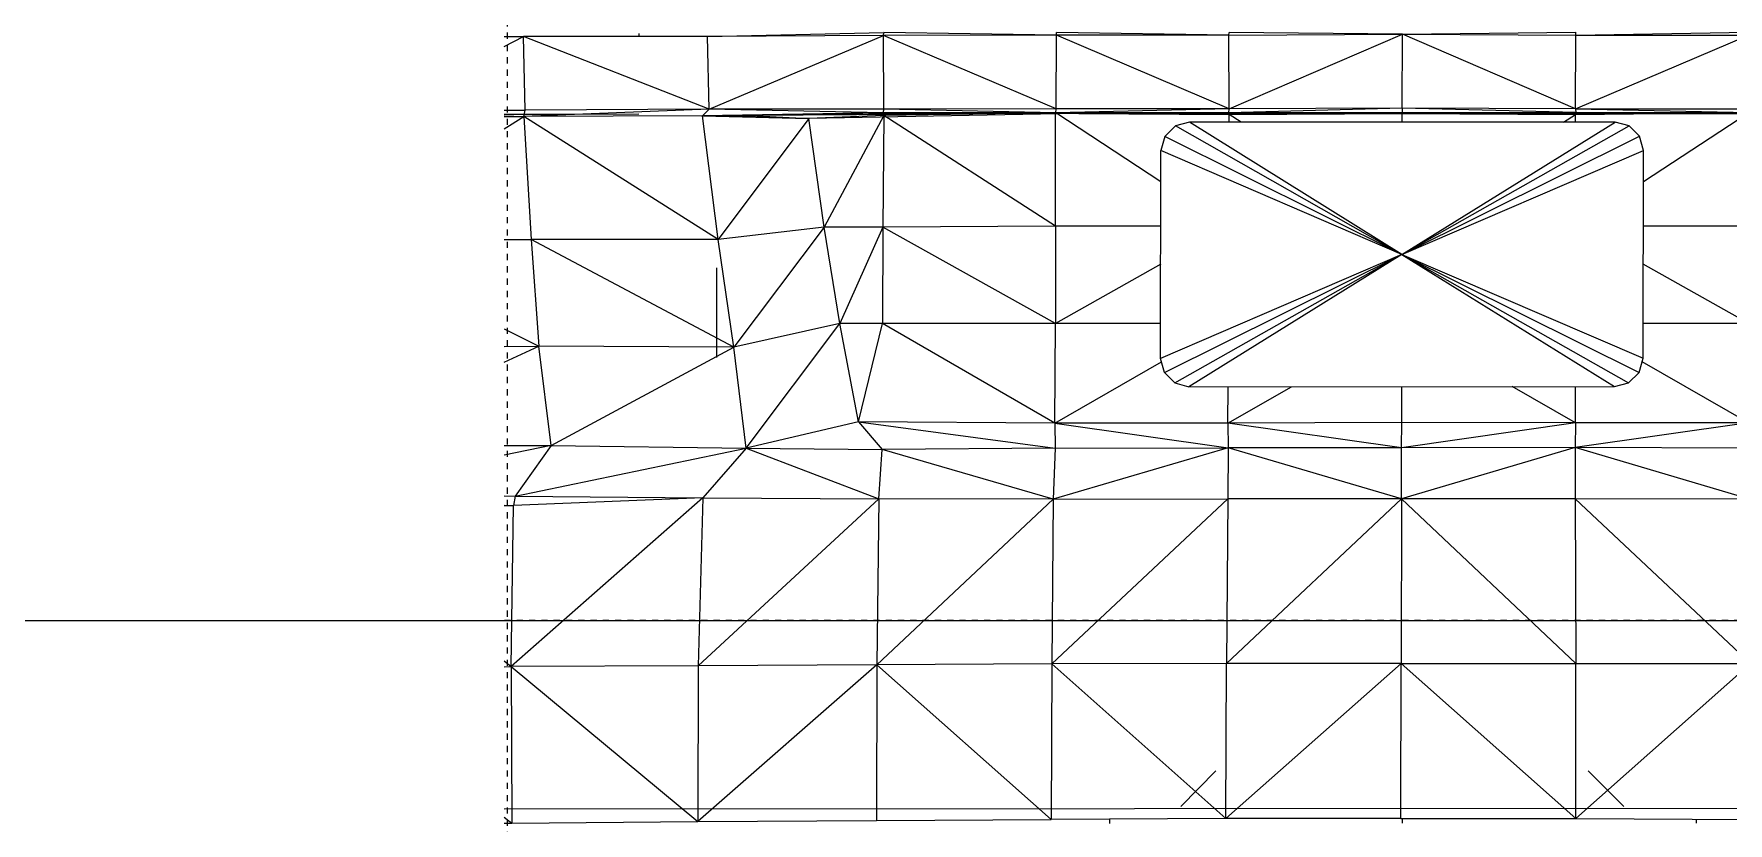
# Model space of a CAD drawing. Header units: inches. Extents: x 1750 to 7619, y -360 to 620.
# Drawn here: x 4732.88 to 4767.33, y -4.12 to 11.93 of the extents above; entities that cross this region are included whole.
import ezdxf

# ---------------------------------------------------------------- set-up
doc = ezdxf.new("R2010")
doc.units = ezdxf.units.IN
doc.header["$MEASUREMENT"] = 0
doc.linetypes.add('Aligning Line 1_8_', pattern=[0.25, 0.125, -0.125])
doc.linetypes.add('Grid Line 1_2_', pattern=[0.875, 0.5, -0.125, 0.125, -0.125])
for name, color, linetype, lineweight in [('0-4', 10, 'Continuous', 5), ('0-6', 7, 'Continuous', 9), ('A-FLOR-LEVL-1', 51, 'Grid Line 1_2_', 9), ('A-GENM', 5, 'Continuous', 9), ('G-ANNO-SYMB', 111, 'Aligning Line 1_8_', 9), ('G-ANNO-SYMB-2', 147, 'Aligning Line 1_8_', 9)]:
    doc.layers.add(name, color=color, linetype=linetype, lineweight=lineweight)

# ---------------------------------------------------------------- blocks, each defined once
blk = doc.blocks.new('CTR - 2nd Phase_rvt-2-BUILDING ELEVATION - NORTH')
at = {"layer": 'A-FLOR-LEVL-1'}
blk.add_line((-12558.481, 0), (-9609.49, 0), dxfattribs=at)
blk = doc.blocks.new('Land_Rover_Evoque_-_SUV_Car_Vehicle_Automobile_13067 - Land Rover EVOQUE_dwg-1230547-BUILDING ELEVATION - NORTH')
at = {"layer": 'A-GENM'}
for p, q in [((-12461.793, 11.878), (-12461.4, 11.878)), ((-12461.793, 11.875), (-12461.4, 11.878)), ((-12461.793, 11.672), (-12461.4, 11.878)), ((-12457.658, 11.878), (-12461.4, 11.878)), ((-12457.623, 10.399), (-12461.4, 11.878)), ((-12461.365, 10.38), (-12461.4, 11.878)), ((-12459.049, 11.878), (-12459.049, 11.936)), ((-12457.658, 11.878), (-12454.071, 11.956)), ((-12454.08, 11.898), (-12457.658, 11.878)), ((-12457.623, 10.399), (-12457.658, 11.878)), ((-12457.623, 10.399), (-12454.08, 11.898)), ((-12454.08, 11.898), (-12454.071, 11.956)), ((-12450.566, 11.899), (-12454.08, 11.898)), ((-12450.569, 10.401), (-12454.08, 11.898)), ((-12454.074, 10.4), (-12454.08, 11.898)), ((-12450.566, 11.899), (-12454.071, 11.956)), ((-12450.569, 10.401), (-12450.566, 11.899)), ((-12450.566, 11.899), (-12450.565, 11.957)), ((-12447.058, 11.9), (-12450.566, 11.899)), ((-12447.056, 10.402), (-12450.566, 11.899)), ((-12447.058, 11.9), (-12450.565, 11.957)), ((-12447.058, 11.9), (-12447.053, 11.958)), ((-12447.058, 11.9), (-12443.53, 11.92)), ((-12447.056, 10.402), (-12447.058, 11.9)), ((-12447.056, 10.402), (-12443.53, 11.92)), ((-12443.53, 11.92), (-12447.053, 11.958)), ((-12443.534, 10.421), (-12443.53, 11.92)), ((-12443.53, 11.92), (-12440.008, 11.96)), ((-12440.012, 10.403), (-12443.53, 11.92)), ((-12443.53, 11.92), (-12440.004, 11.902)), ((-12440.012, 10.403), (-12436.496, 11.903)), ((-12440.012, 10.403), (-12440.004, 11.902)), ((-12440.004, 11.902), (-12440.008, 11.96)), ((-12440.004, 11.902), (-12436.496, 11.96)), ((-12440.004, 11.902), (-12436.496, 11.903)), ((-12461.793, 10.377), (-12461.365, 10.38)), ((-12457.623, 10.399), (-12461.394, 10.245)), ((-12461.394, 10.245), (-12461.365, 10.38)), ((-12457.623, 10.399), (-12461.365, 10.38)), ((-12457.623, 10.399), (-12457.758, 10.265)), ((-12454.074, 10.4), (-12457.623, 10.399)), ((-12454.093, 10.323), (-12457.623, 10.399)), ((-12454.074, 10.4), (-12454.093, 10.323)), ((-12450.569, 10.401), (-12454.074, 10.4)), ((-12450.578, 10.324), (-12454.074, 10.4)), ((-12447.056, 10.402), (-12450.578, 10.324)), ((-12450.578, 10.324), (-12450.569, 10.401)), ((-12447.056, 10.402), (-12450.569, 10.401)), ((-12443.534, 10.421), (-12447.063, 10.325)), ((-12447.063, 10.325), (-12447.056, 10.402)), ((-12443.534, 10.421), (-12447.056, 10.402)), ((-12440.012, 10.403), (-12443.534, 10.421)), ((-12440.004, 10.327), (-12443.534, 10.421)), ((-12443.534, 10.421), (-12443.534, 10.325)), ((-12440.012, 10.403), (-12436.499, 10.404)), ((-12440.012, 10.403), (-12440.004, 10.327)), ((-12440.012, 10.403), (-12436.49, 10.327)), ((-12461.793, 10.288), (-12459.052, 10.305)), ((-12461.793, 10.296), (-12459.052, 10.305)), ((-12461.793, 10.261), (-12461.394, 10.245)), ((-12461.793, 10.249), (-12461.394, 10.245)), ((-12461.793, 10.249), (-12461.394, 10.245)), ((-12461.793, 10.249), (-12461.394, 10.245)), ((-12461.793, 9.996), (-12461.394, 10.245)), ((-12457.758, 10.265), (-12461.394, 10.245)), ((-12457.758, 10.265), (-12461.394, 10.245)), ((-12457.758, 10.265), (-12461.394, 10.245)), ((-12457.444, 7.748), (-12461.394, 10.245)), ((-12461.394, 10.245), (-12461.244, 7.748)), ((-12454.093, 10.323), (-12457.758, 10.265)), ((-12457.758, 10.265), (-12453.821, 10.306)), ((-12457.758, 10.265), (-12456.789, 10.267)), ((-12455.601, 10.209), (-12457.758, 10.265)), ((-12457.444, 7.748), (-12457.758, 10.265)), ((-12457.758, 10.265), (-12455.601, 10.209)), ((-12455.601, 10.209), (-12457.444, 7.748)), ((-12452.47, 10.293), (-12456.789, 10.267)), ((-12456.789, 10.267), (-12455.601, 10.209)), ((-12450.166, 10.306), (-12455.601, 10.209)), ((-12454.073, 10.266), (-12455.601, 10.209)), ((-12454.073, 10.266), (-12455.601, 10.209)), ((-12455.287, 8), (-12455.601, 10.209)), ((-12454.073, 10.266), (-12455.287, 8)), ((-12454.073, 10.266), (-12454.097, 7.999)), ((-12450.578, 10.324), (-12454.093, 10.323)), ((-12454.093, 10.323), (-12451.168, 10.315)), ((-12454.093, 10.323), (-12453.821, 10.306)), ((-12450.909, 10.319), (-12454.073, 10.266)), ((-12450.909, 10.319), (-12454.073, 10.266)), ((-12450.583, 8.02), (-12454.073, 10.266)), ((-12448.657, 10.308), (-12453.821, 10.306)), ((-12450.583, 8.02), (-12450.583, 10.324)), ((-12447.063, 10.325), (-12450.578, 10.324)), ((-12450.578, 10.324), (-12448.657, 10.308)), ((-12448.441, 8.922), (-12450.578, 10.322)), ((-12450.112, 10.307), (-12447.053, 10.288)), ((-12447.053, 10.288), (-12450.023, 10.319)), ((-12450.023, 10.319), (-12447.053, 10.288)), ((-12449.076, 10.309), (-12448.657, 10.308)), ((-12447.063, 10.325), (-12448.657, 10.308)), ((-12443.532, 10.309), (-12448.657, 10.308)), ((-12448.147, 10.056), (-12448.36, 9.845)), ((-12447.861, 10.133), (-12448.147, 10.056)), ((-12443.54, 7.445), (-12448.147, 10.056)), ((-12443.54, 7.445), (-12448.147, 10.056)), ((-12439.206, 10.136), (-12447.861, 10.133)), ((-12443.54, 7.445), (-12447.861, 10.133)), ((-12443.54, 7.445), (-12447.861, 10.133)), ((-12443.534, 10.325), (-12447.063, 10.325)), ((-12447.063, 10.325), (-12443.532, 10.309)), ((-12447.054, 10.133), (-12447.053, 10.288)), ((-12447.053, 10.288), (-12443.534, 10.307)), ((-12447.053, 10.288), (-12443.534, 10.307)), ((-12446.812, 10.134), (-12447.053, 10.288)), ((-12443.54, 7.445), (-12439.206, 10.136)), ((-12443.54, 7.445), (-12439.206, 10.136)), ((-12443.54, 7.445), (-12438.922, 10.059)), ((-12443.54, 7.445), (-12438.922, 10.059)), ((-12440.004, 10.327), (-12443.534, 10.325)), ((-12443.534, 10.325), (-12443.532, 10.309)), ((-12443.532, 10.309), (-12443.534, 10.307)), ((-12443.534, 10.307), (-12440.013, 10.289)), ((-12443.534, 10.134), (-12443.534, 10.307)), ((-12443.534, 10.307), (-12440.013, 10.289)), ((-12440.004, 10.327), (-12443.532, 10.309)), ((-12438.407, 10.311), (-12443.532, 10.309)), ((-12440.254, 10.135), (-12440.013, 10.289)), ((-12440.013, 10.289), (-12437.059, 10.322)), ((-12440.013, 10.289), (-12437.059, 10.322)), ((-12436.952, 10.311), (-12440.013, 10.289)), ((-12440.013, 10.135), (-12440.013, 10.289)), ((-12440.004, 10.327), (-12436.49, 10.327)), ((-12440.004, 10.327), (-12438.407, 10.311)), ((-12438.922, 10.059), (-12439.206, 10.136)), ((-12438.71, 9.847), (-12438.922, 10.059)), ((-12438.632, 8.924), (-12436.486, 10.328)), ((-12436.49, 10.327), (-12438.407, 10.311)), ((-12438.407, 10.311), (-12433.243, 10.312)), ((-12437.951, 10.312), (-12438.407, 10.311)), ((-12436.952, 10.311), (-12431.465, 10.215)), ((-12448.36, 9.845), (-12448.44, 9.557)), ((-12443.54, 7.445), (-12448.36, 9.845)), ((-12443.54, 7.445), (-12448.36, 9.845)), ((-12443.54, 7.445), (-12438.71, 9.847)), ((-12443.54, 7.445), (-12438.71, 9.847)), ((-12438.63, 9.559), (-12438.71, 9.847)), ((-12448.448, 5.33), (-12448.44, 9.557)), ((-12443.54, 7.445), (-12448.44, 9.557)), ((-12443.54, 7.445), (-12448.44, 9.557)), ((-12443.54, 7.445), (-12438.63, 9.559)), ((-12443.54, 7.445), (-12438.63, 9.559)), ((-12438.639, 5.333), (-12438.63, 9.559)), ((-12455.287, 8), (-12457.444, 7.748)), ((-12455.287, 8), (-12457.12, 5.558)), ((-12454.097, 7.999), (-12455.287, 8)), ((-12454.971, 6.04), (-12455.287, 8)), ((-12454.097, 7.999), (-12454.971, 6.04)), ((-12454.097, 7.999), (-12454.101, 6.04)), ((-12450.583, 8.02), (-12454.097, 7.999)), ((-12450.582, 6.041), (-12454.097, 7.999)), ((-12448.443, 8.02), (-12450.583, 8.02)), ((-12450.583, 8.02), (-12450.582, 6.041)), ((-12438.633, 8.023), (-12436.493, 8.023)), ((-12461.793, 7.745), (-12461.244, 7.748)), ((-12457.12, 5.558), (-12461.244, 7.748)), ((-12457.444, 7.748), (-12461.244, 7.748)), ((-12461.244, 7.748), (-12461.084, 5.577)), ((-12457.12, 5.558), (-12457.444, 7.748)), ((-12448.445, 7.244), (-12450.582, 6.041)), ((-12443.54, 7.445), (-12448.448, 5.33)), ((-12443.54, 7.445), (-12448.448, 5.33)), ((-12448.37, 5.042), (-12443.54, 7.445)), ((-12448.37, 5.042), (-12443.54, 7.445)), ((-12448.157, 4.831), (-12443.54, 7.445)), ((-12448.157, 4.831), (-12443.54, 7.445)), ((-12443.54, 7.445), (-12447.872, 4.754)), ((-12443.54, 7.445), (-12447.872, 4.754)), ((-12443.54, 7.445), (-12439.218, 4.756)), ((-12443.54, 7.445), (-12439.218, 4.756)), ((-12443.54, 7.445), (-12438.932, 4.834)), ((-12443.54, 7.445), (-12438.932, 4.834)), ((-12443.54, 7.445), (-12438.719, 5.045)), ((-12443.54, 7.445), (-12438.719, 5.045)), ((-12443.54, 7.445), (-12438.639, 5.333)), ((-12443.54, 7.445), (-12438.639, 5.333)), ((-12436.502, 6.045), (-12438.635, 7.247)), ((-12457.475, 7.174), (-12457.478, 6.615)), ((-12457.478, 6.615), (-12457.472, 5.346)), ((-12461.793, 5.928), (-12461.084, 5.577)), ((-12454.971, 6.04), (-12457.12, 5.558)), ((-12456.873, 3.503), (-12454.971, 6.04)), ((-12454.589, 4.042), (-12454.971, 6.04)), ((-12454.101, 6.04), (-12454.971, 6.04)), ((-12454.589, 4.042), (-12454.101, 6.04)), ((-12450.582, 6.041), (-12454.101, 6.04)), ((-12450.596, 4.014), (-12454.101, 6.04)), ((-12450.596, 4.014), (-12450.582, 6.041)), ((-12448.447, 6.042), (-12450.582, 6.041)), ((-12438.637, 6.044), (-12436.502, 6.045)), ((-12461.793, 5.254), (-12461.084, 5.577)), ((-12461.793, 5.574), (-12461.084, 5.577)), ((-12460.837, 3.56), (-12461.084, 5.577)), ((-12457.12, 5.558), (-12461.084, 5.577)), ((-12460.837, 3.56), (-12457.12, 5.558)), ((-12456.873, 3.503), (-12457.12, 5.558)), ((-12450.596, 4.014), (-12448.429, 5.26)), ((-12448.37, 5.042), (-12448.448, 5.33)), ((-12438.719, 5.045), (-12438.639, 5.333)), ((-12436.497, 4.018), (-12438.658, 5.262)), ((-12448.37, 5.042), (-12448.157, 4.831)), ((-12448.157, 4.831), (-12447.872, 4.754)), ((-12439.218, 4.756), (-12438.932, 4.834)), ((-12438.932, 4.834), (-12438.719, 5.045)), ((-12447.872, 4.754), (-12439.218, 4.756)), ((-12447.078, 4.015), (-12447.075, 4.755)), ((-12447.078, 4.015), (-12445.788, 4.755)), ((-12443.546, 4.025), (-12443.545, 4.755)), ((-12440.014, 4.017), (-12441.302, 4.756)), ((-12440.014, 4.017), (-12440.015, 4.756)), ((-12454.589, 4.042), (-12456.873, 3.503)), ((-12450.596, 4.014), (-12454.589, 4.042)), ((-12454.589, 4.042), (-12450.592, 3.504)), ((-12454.589, 4.042), (-12454.107, 3.475)), ((-12447.078, 4.015), (-12450.596, 4.014)), ((-12450.596, 4.014), (-12450.592, 3.504)), ((-12450.596, 4.014), (-12447.075, 3.515)), ((-12443.546, 4.025), (-12447.078, 4.015)), ((-12443.548, 3.515), (-12447.078, 4.015)), ((-12447.078, 4.015), (-12447.075, 3.515)), ((-12443.548, 3.515), (-12443.546, 4.025)), ((-12440.014, 4.017), (-12443.548, 3.515)), ((-12440.014, 4.017), (-12443.546, 4.025)), ((-12436.497, 4.018), (-12440.021, 3.517)), ((-12440.014, 4.017), (-12440.021, 3.517)), ((-12436.497, 4.018), (-12440.014, 4.017)), ((-12461.793, 3.558), (-12460.837, 3.56)), ((-12460.837, 3.56), (-12461.793, 3.361)), ((-12460.837, 3.56), (-12461.565, 2.53)), ((-12461.565, 2.53), (-12456.873, 3.503)), ((-12460.837, 3.56), (-12456.873, 3.503)), ((-12456.873, 3.503), (-12457.756, 2.493)), ((-12456.873, 3.503), (-12454.178, 2.474)), ((-12456.873, 3.503), (-12454.107, 3.475)), ((-12454.178, 2.474), (-12454.107, 3.475)), ((-12450.592, 3.504), (-12454.107, 3.475)), ((-12450.63, 2.465), (-12454.107, 3.475)), ((-12447.075, 3.515), (-12450.63, 2.465)), ((-12450.592, 3.504), (-12450.63, 2.465)), ((-12450.592, 3.504), (-12447.075, 3.515)), ((-12447.075, 3.515), (-12447.081, 2.476)), ((-12443.551, 2.477), (-12447.075, 3.515)), ((-12443.548, 3.515), (-12447.075, 3.515)), ((-12440.021, 3.517), (-12443.551, 2.477)), ((-12443.551, 2.477), (-12443.548, 3.515)), ((-12440.021, 3.517), (-12443.548, 3.515)), ((-12440.021, 3.517), (-12440.022, 2.477)), ((-12436.504, 3.508), (-12440.021, 3.517)), ((-12436.473, 2.469), (-12440.021, 3.517)), ((-12461.793, 2.533), (-12461.565, 2.53)), ((-12457.756, 2.493), (-12461.65, -0.937)), ((-12461.565, 2.53), (-12461.604, 2.339)), ((-12457.756, 2.493), (-12461.604, 2.339)), ((-12461.565, 2.53), (-12457.756, 2.493)), ((-12457.756, 2.493), (-12457.85, -0.917)), ((-12454.178, 2.474), (-12457.85, -0.917)), ((-12457.756, 2.493), (-12454.178, 2.474)), ((-12454.178, 2.474), (-12454.214, -0.897)), ((-12450.63, 2.465), (-12454.214, -0.897)), ((-12450.63, 2.465), (-12454.178, 2.474)), ((-12447.081, 2.476), (-12450.66, -0.877)), ((-12450.63, 2.465), (-12450.66, -0.877)), ((-12450.63, 2.465), (-12447.081, 2.476)), ((-12443.551, 2.477), (-12447.109, -0.876)), ((-12447.081, 2.476), (-12447.109, -0.876)), ((-12443.551, 2.477), (-12447.081, 2.476)), ((-12443.551, 2.477), (-12443.559, -0.876)), ((-12440.022, 2.477), (-12443.551, 2.477)), ((-12443.551, 2.477), (-12440.007, -0.875)), ((-12436.473, 2.469), (-12440.022, 2.477)), ((-12440.022, 2.477), (-12440.007, -0.875)), ((-12440.022, 2.477), (-12436.456, -0.874)), ((-12461.793, 2.349), (-12461.604, 2.339)), ((-12461.793, 2.339), (-12461.604, 2.339)), ((-12461.65, -0.937), (-12461.604, 2.339)), ((-12461.793, -0.821), (-12461.65, -0.937)), ((-12461.793, -0.938), (-12461.65, -0.937)), ((-12457.85, -0.917), (-12461.65, -0.937)), ((-12461.65, -0.937), (-12461.636, -4.116)), ((-12461.65, -0.937), (-12457.856, -4.086)), ((-12454.214, -0.897), (-12457.856, -4.086)), ((-12457.85, -0.917), (-12457.856, -4.086)), ((-12454.214, -0.897), (-12457.85, -0.917)), ((-12454.214, -0.897), (-12454.22, -4.067)), ((-12450.66, -0.877), (-12454.214, -0.897)), ((-12454.214, -0.897), (-12450.671, -4.047)), ((-12450.66, -0.877), (-12450.671, -4.047)), ((-12447.109, -0.876), (-12450.66, -0.877)), ((-12447.123, -4.027), (-12450.66, -0.877)), ((-12443.559, -0.876), (-12447.123, -4.027)), ((-12447.123, -4.027), (-12447.109, -0.876)), ((-12443.559, -0.876), (-12447.109, -0.876)), ((-12443.564, -4.026), (-12443.559, -0.876)), ((-12443.559, -0.876), (-12440.007, -0.875)), ((-12440.006, -4.025), (-12443.559, -0.876)), ((-12440.007, -0.875), (-12436.456, -0.874)), ((-12440.006, -4.025), (-12440.007, -0.875)), ((-12440.006, -4.025), (-12436.456, -0.874)), ((-12447.324, -3.056), (-12448.036, -3.781)), ((-12439.752, -3.054), (-12439.033, -3.779)), ((-12418.052, -3.819), (-12461.793, -3.831)), ((-12461.793, -3.994), (-12461.636, -4.116)), ((-12461.793, -4.122), (-12461.636, -4.116)), ((-12461.636, -4.116), (-12457.856, -4.086)), ((-12457.856, -4.086), (-12454.22, -4.067)), ((-12454.22, -4.067), (-12450.671, -4.047)), ((-12447.123, -4.027), (-12450.671, -4.047)), ((-12449.477, -4.123), (-12449.477, -4.04)), ((-12443.564, -4.026), (-12447.123, -4.027)), ((-12443.564, -4.026), (-12440.006, -4.025)), ((-12443.535, -4.026), (-12443.535, -4.122)), ((-12440.006, -4.025), (-12436.457, -4.043)), ((-12437.563, -4.037), (-12437.563, -4.12))]:
    blk.add_line(p, q, dxfattribs=at)
blk = doc.blocks.new('Land_Rover_Evoque_-_SUV_Car_Vehicle_Automobile_13067 - Land_Rover_Evoque_-_SUV_Car_Vehicle_Automobile_13067-1230553-BUILDING ELEVATION - NORTH')
blk.add_blockref('Land_Rover_Evoque_-_SUV_Car_Vehicle_Automobile_13067 - Land Rover EVOQUE_dwg-1230547-BUILDING ELEVATION - NORTH', (0, 0))
blk = doc.blocks.new('CTR  - Topography_rvt-2-BUILDING ELEVATION - NORTH')
at = {"layer": '0-6'}
blk.add_blockref('Land_Rover_Evoque_-_SUV_Car_Vehicle_Automobile_13067 - Land_Rover_Evoque_-_SUV_Car_Vehicle_Automobile_13067-1230553-BUILDING ELEVATION - NORTH', (0, 0), dxfattribs=at)
blk = doc.blocks.new('CTR - 1st Phase - Common Walls_rvt-2-BUILDING ELEVATION - NORTH')
at = {"layer": 'A-FLOR-LEVL-1'}
blk.add_line((-12558.481, 0), (-9609.49, 0), dxfattribs=at)
at = {"layer": 'G-ANNO-SYMB-2'}
for p, q in [((-12461.731, 526.953), (-12461.731, -145.839)), ((-9706.161, 0), (-12461.793, 0))]:
    blk.add_line(p, q, dxfattribs=at)
blk = doc.blocks.new('CTR - 1st Phase -Stairs _ Elevators_rvt-2-BUILDING ELEVATION - NORTH')
at = {"layer": 'A-FLOR-LEVL-1'}
blk.add_line((-12558.481, 0), (-9609.49, 0), dxfattribs=at)
at = {"layer": 'G-ANNO-SYMB-2'}
blk.add_line((-12461.731, 526.953), (-12461.731, -206.492), dxfattribs=at)

msp = doc.modelspace()

# ---------------------------------------------------------------- linework, layer by layer
at = {"layer": 'A-FLOR-LEVL-1'}
msp.add_line((4646.5044, 0), (7593.9954, 0), dxfattribs=at)
at = {"layer": 'G-ANNO-SYMB'}
msp.add_line((7498.075, 0), (4742.443, 0), dxfattribs=at)

# ---------------------------------------------------------------- block references
at = {"layer": '0-4'}
for name in ['CTR - 2nd Phase_rvt-2-BUILDING ELEVATION - NORTH', 'CTR - 1st Phase - Common Walls_rvt-2-BUILDING ELEVATION - NORTH', 'CTR - 1st Phase -Stairs _ Elevators_rvt-2-BUILDING ELEVATION - NORTH', 'CTR  - Topography_rvt-2-BUILDING ELEVATION - NORTH']:
    msp.add_blockref(name, (17204.2357, 0), dxfattribs=at)

doc.saveas('drawing.dxf')
